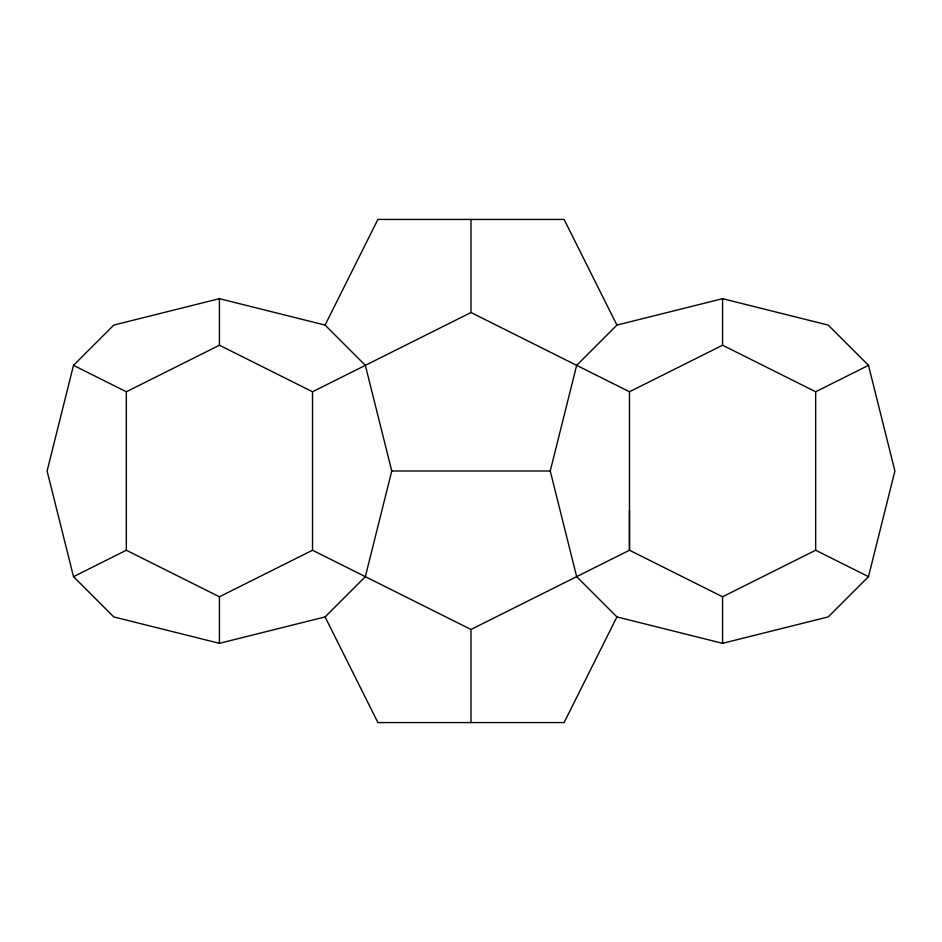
<?xml version="1.0" encoding="UTF-8"?>
<svg xmlns="http://www.w3.org/2000/svg" width="942" height="942" viewBox="0 0 942 942"><rect width="100%" height="100%" fill="white"/><g stroke="black" fill="none" stroke-linecap="round" stroke-linejoin="round"><path stroke-width="1.41" d="M629.48 510.623L629.48 550.234L471 629.48L312.52 550.234L219.427 596.781L126.334 550.234L73.511 576.657L47.1 471L73.511 365.343L113.782 325.084L219.427 298.673L325.084 325.084L365.343 365.343L391.766 471L365.343 576.657L325.084 616.916L219.427 643.327L113.782 616.916L73.511 576.657M550.246 471L576.657 365.343L616.916 325.084L722.573 298.673L828.218 325.084L868.489 365.343L894.9 471L868.489 576.657L828.218 616.916L722.573 643.327L616.916 616.916L576.657 576.657L550.246 471L391.766 471M325.084 325.084L377.907 219.427L564.093 219.427L616.916 325.084M616.916 616.916L564.093 722.573L377.907 722.573L325.084 616.916M73.511 365.343L126.334 391.766L219.427 345.219L312.52 391.766L471 312.52L629.48 391.766L722.573 345.219L815.666 391.766L868.489 365.343M629.48 391.766L629.48 550.234L722.573 596.781L815.666 550.234L868.489 576.657M815.666 391.766L815.666 550.234M722.573 298.673L722.573 345.219M722.573 596.781L722.573 643.327M471 219.427L471 312.52M471 629.48L471 722.573M312.52 391.766L312.52 550.234M219.427 298.673L219.427 345.219M219.427 596.781L219.427 643.327M126.334 391.766L126.334 550.234"/></g></svg>
